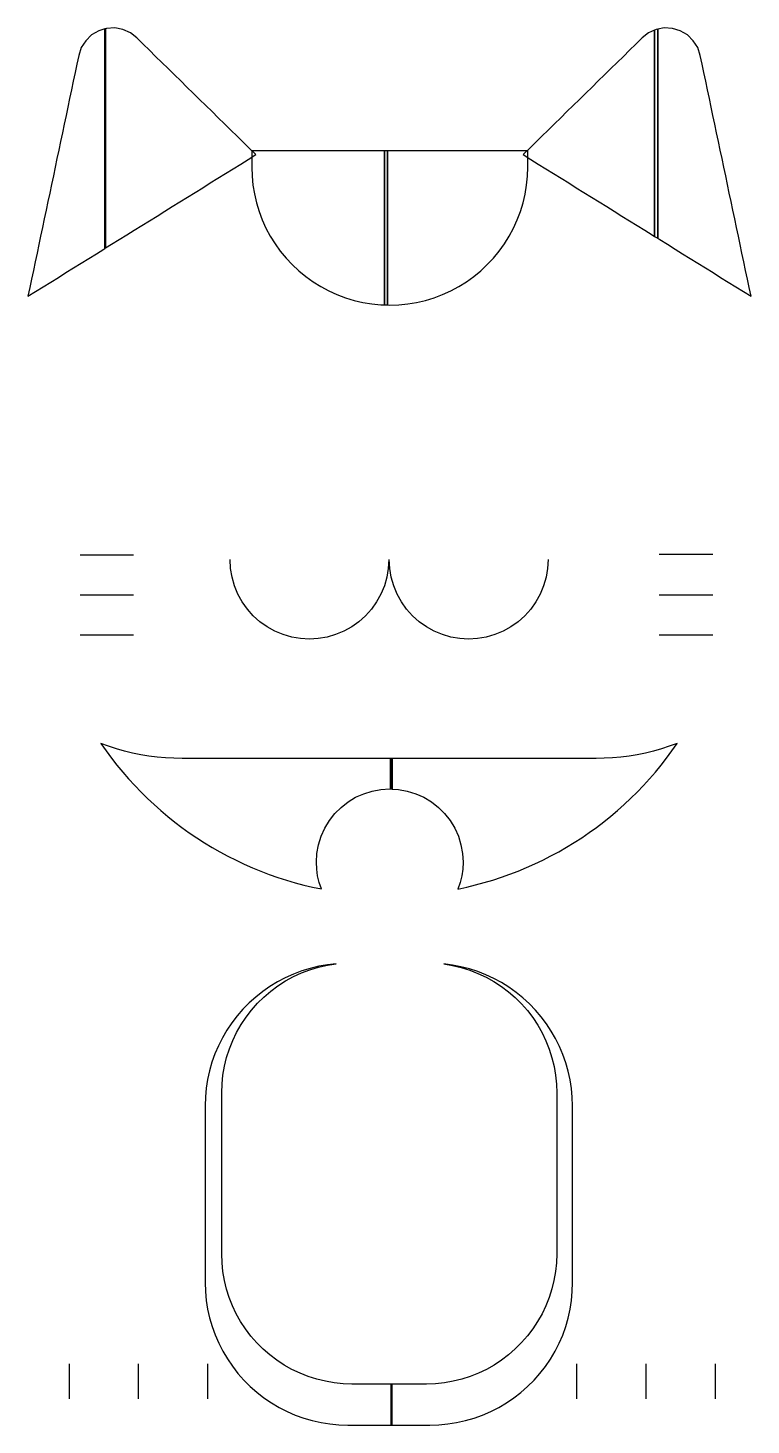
# Model space of a CAD drawing. Extents: x 6 to 70, y 0 to 122.
import ezdxf

# ---------------------------------------------------------------- set-up
doc = ezdxf.new("R2010")
doc.units = 0
doc.layers.get('0').update_dxf_attribs({"linetype": 'CONTINUOUS'})

msp = doc.modelspace()

# ---------------------------------------------------------------- linework, layer by layer
at = {"color": 7}
for points in [[(13.080339, 103.099654), (13.59607, 103.420048), (14.261662, 103.83346), (14.926738, 104.246871), (15.591814, 104.660283), (16.256889, 105.073694), (16.922482, 105.487106), (17.587558, 105.900517), (18.252633, 106.313929), (18.918226, 106.72734), (19.583302, 107.140751), (20.248894, 107.55468), (20.91397, 107.968091), (21.579562, 108.381503), (22.244638, 108.794914), (22.910231, 109.208326), (23.575306, 109.621737), (24.240899, 110.035149), (24.906491, 110.449077), (25.572084, 110.862488), (26.237159, 111.2759), (25.688872, 111.813852), (25.140069, 112.35232), (24.591265, 112.890272), (24.042461, 113.428223), (23.493657, 113.966175), (22.94537, 114.504644), (22.396567, 115.042595), (21.84828, 115.580547), (21.299476, 116.118499), (20.750672, 116.65645), (20.202385, 117.194402), (19.653582, 117.732353), (19.104778, 118.270305), (18.555974, 118.808257), (18.007687, 119.346209), (17.458883, 119.88416), (16.91008, 120.422629), (16.361276, 120.96058), (15.812989, 121.498532), (15.247649, 121.94605), (14.591358, 122.244223), (13.882357, 122.373414), (13.163021, 122.330523), (13.080339, 122.305202)], [(61.422611, 103.948698), (61.608129, 103.83346), (62.273204, 103.420048), (62.938798, 103.006637), (63.604389, 102.592709), (64.269464, 102.179297), (64.934542, 101.765886), (65.600133, 101.352474), (66.265724, 100.939063), (66.930802, 100.52565), (67.595877, 100.112239), (68.261468, 99.698827), (68.926546, 99.285416), (69.592137, 98.871488), (69.433491, 99.624932), (69.274844, 100.378373), (69.116197, 101.131816), (68.957034, 101.885258), (68.798387, 102.638184), (68.63974, 103.391626), (68.481094, 104.145069), (68.322447, 104.897994), (68.1638, 105.651437), (68.004637, 106.404362), (67.84599, 107.157805), (67.687344, 107.91073), (67.528697, 108.664173), (67.37005, 109.417615), (67.210887, 110.171058), (67.05224, 110.9245), (66.893594, 111.677426), (66.734947, 112.430351), (66.5763, 113.183794), (66.417653, 113.937236), (66.259006, 114.690162), (66.099844, 115.443604), (65.941197, 116.19653), (65.78255, 116.949972), (65.623903, 117.703415), (65.465256, 118.456857), (65.306609, 119.209783), (65.147447, 119.963225), (64.921104, 120.647421), (64.538183, 121.258237), (64.018835, 121.757948), (63.396133, 122.121233), (62.706253, 122.330523), (61.986917, 122.373414), (61.422611, 122.270578)], [(13.012643, 122.285048), (12.473141, 122.121233), (11.85044, 121.757948), (11.331609, 121.258237), (10.948169, 120.647421), (10.721827, 119.963225), (10.56318, 119.209783), (10.404533, 118.456857), (10.24537, 117.703415), (10.086723, 116.949972), (9.928077, 116.19653), (9.76943, 115.443604), (9.610783, 114.690162), (9.452137, 113.937236), (9.292973, 113.183794), (9.134327, 112.430351), (8.97568, 111.677426), (8.817033, 110.9245), (8.658386, 110.171058), (8.49974, 109.417615), (8.340577, 108.664173), (8.18193, 107.91073), (8.023283, 107.157805), (7.864636, 106.404362), (7.70599, 105.651437), (7.547343, 104.897994), (7.38818, 104.145069), (7.229533, 103.391626), (7.070886, 102.638184), (6.91224, 101.885258), (6.753593, 101.131816), (6.59443, 100.378373), (6.435783, 99.624932), (6.277136, 98.871488), (6.942729, 99.285416), (7.607805, 99.698827), (8.273397, 100.112239), (8.938473, 100.52565), (9.604065, 100.939063), (10.269141, 101.352474), (10.934734, 101.765886), (11.599809, 102.179297), (12.264885, 102.592709), (12.930477, 103.006637), (13.012643, 103.057797), (13.012643, 122.285048), (13.012643, 103.057797), (13.080339, 103.099654), (13.080339, 122.305201)], [(61.15286, 122.187379), (60.622143, 121.94605), (60.056802, 121.498532), (59.507998, 120.96058), (58.959194, 120.422629), (58.41039, 119.88416), (57.861586, 119.346209), (57.313301, 118.808257), (56.764497, 118.270305), (56.215692, 117.732353), (55.667404, 117.194402), (55.118603, 116.65645), (54.569799, 116.118499), (54.021511, 115.580547), (53.472707, 115.042595), (52.924421, 114.504644), (52.375617, 113.966175), (51.826813, 113.428223), (51.278009, 112.890272), (50.729205, 112.35232), (50.180401, 111.813852), (49.632115, 111.2759), (50.297707, 110.862488), (50.9633, 110.449077), (51.628376, 110.035149), (52.293967, 109.621737), (52.959045, 109.208326), (53.624636, 108.794914), (54.289711, 108.381503), (54.955305, 107.968091), (55.620896, 107.55468), (56.285974, 107.140751), (56.951565, 106.72734), (57.61664, 106.313929), (58.282234, 105.900517), (58.947309, 105.487106), (59.612384, 105.073694), (60.27746, 104.660283), (60.942535, 104.246871), (61.15286, 104.11613), (61.15286, 122.187379), (61.15286, 104.11613), (61.422611, 103.948698), (61.422611, 122.270578), (61.278434, 122.244223)], [(37.487118, 111.599394), (36.785869, 111.599394), (36.006589, 111.599394), (35.226791, 111.599394), (34.447511, 111.599394), (33.668231, 111.599394), (32.888951, 111.599394), (32.109671, 111.599394), (31.329872, 111.599394), (30.550592, 111.599394), (29.771309, 111.599394), (28.991514, 111.599394), (28.211715, 111.599394), (27.432435, 111.599394), (26.653155, 111.599394), (25.873874, 111.599394), (25.873874, 110.892461), (25.873874, 110.18501), (25.899195, 109.395394), (25.975676, 108.608362), (26.103833, 107.828565), (26.283151, 107.058069), (26.512594, 106.301526), (26.791648, 105.562036), (27.118757, 104.842184), (27.491862, 104.145585), (27.910441, 103.474825), (28.371396, 102.832487), (28.873691, 102.221672), (29.413708, 101.644963), (29.990934, 101.104427), (30.601751, 100.602132), (31.243572, 100.141179), (31.914849, 99.7226), (32.611447, 99.348979), (33.331299, 99.021867), (34.071307, 98.742814), (34.827332, 98.51337), (35.597312, 98.33457), (36.377624, 98.206413), (37.164656, 98.129414), (37.487117, 98.119069), (37.487118, 111.599394), (37.487118, 98.11908), (37.756869, 98.110295), (37.756869, 111.599394), (37.565668, 111.599394)], [(37.756869, 98.110295), (37.95479, 98.104104), (38.744923, 98.129425), (39.53144, 98.206424), (40.311754, 98.334064), (41.081732, 98.51338), (41.838276, 98.742824), (42.578281, 99.021878), (43.297617, 99.34899), (43.994733, 99.722092), (44.665492, 100.140674), (45.307831, 100.601626), (45.918646, 101.103921), (46.495355, 101.644457), (47.035891, 102.221165), (47.537668, 102.831981), (47.999139, 103.473802), (48.417202, 104.145079), (48.790822, 104.841678), (49.117935, 105.56153), (49.396988, 106.301537), (49.626429, 107.057563), (49.805748, 107.827542), (49.933904, 108.607856), (50.010385, 109.394888), (50.036235, 110.185021), (50.036235, 110.892471), (50.036235, 111.599405), (49.256439, 111.599405), (48.477156, 111.599405), (47.697876, 111.599405), (46.918078, 111.599405), (46.138798, 111.599405), (45.359518, 111.599405), (44.580238, 111.599405), (43.800958, 111.599405), (43.021675, 111.599405), (42.241879, 111.599405), (41.462597, 111.599405), (40.682801, 111.599405), (39.903521, 111.599405), (39.124238, 111.599405), (38.344958, 111.599405), (37.756879, 111.599405)], [(12.658659, 59.703851), (13.112895, 59.056347), (13.584184, 58.420209), (14.071493, 57.796991), (14.574822, 57.186692), (15.093653, 56.589313), (15.627471, 56.006402), (16.176791, 55.436412), (16.740581, 54.881407), (17.318323, 54.341389), (17.910019, 53.815839), (18.515667, 53.30631), (19.133717, 52.812283), (19.764686, 52.334792), (20.407541, 51.873321), (21.061764, 51.428903), (21.727874, 51.002056), (22.404835, 50.591746), (23.091615, 50.199522), (23.78873, 49.825386), (24.49463, 49.469333), (25.210349, 49.131886), (25.934335, 48.812526), (26.666075, 48.512803), (27.405564, 48.231684), (28.152287, 47.969683), (28.905214, 47.727322), (29.663823, 47.504595), (30.428635, 47.301507), (31.198096, 47.118055), (31.972209, 46.954759), (31.780489, 47.52165), (31.641998, 48.104043), (31.558282, 48.696771), (31.530376, 49.294668), (31.576369, 50.069297), (31.715378, 50.832559), (31.946372, 51.573599), (32.265217, 52.28105), (32.667259, 52.944574), (33.146298, 53.555389), (33.694586, 54.103677), (34.3054, 54.582718), (34.968928, 54.984761), (35.676376, 55.303086), (36.4169, 55.534081), (37.180162, 55.67309), (37.95479, 55.719083), (38.020936, 55.714955), (38.020936, 58.385593), (37.89433, 58.385593), (37.10678, 58.385593), (36.318715, 58.385593), (35.530649, 58.385593), (34.742584, 58.385593), (33.954518, 58.385593), (33.166454, 58.385593), (32.378903, 58.385593), (31.590839, 58.385593), (30.802772, 58.385593), (30.015224, 58.385593), (29.227157, 58.385593), (28.438577, 58.385593), (27.651026, 58.385593), (26.862962, 58.385593), (26.075412, 58.385593), (25.287346, 58.385593), (24.499798, 58.385593), (23.711732, 58.385593), (22.923666, 58.385593), (22.136117, 58.385593), (21.348052, 58.385593), (20.559986, 58.385593), (19.772437, 58.385593), (19.044833, 58.398505), (18.318262, 58.438296), (17.593759, 58.503926), (16.871839, 58.596427), (16.15457, 58.715283), (15.441435, 58.86101), (14.734502, 59.032574), (14.034286, 59.230495), (13.341822, 59.454772)], [(38.164081, 58.385585), (38.164081, 55.706679), (38.729422, 55.67309), (39.492681, 55.534081), (40.233721, 55.303086), (40.941172, 54.984242), (41.604696, 54.5822), (42.215513, 54.103161), (42.763799, 53.554873), (43.24284, 52.944059), (43.644883, 52.280531), (43.963211, 51.573083), (44.194203, 50.832559), (44.333212, 50.069297), (44.379205, 49.294668), (44.349749, 48.696255), (44.264484, 48.103009), (44.12444, 47.520616), (43.930654, 46.953209), (44.700115, 47.11909), (45.465444, 47.305126), (46.225605, 47.510797), (46.98008, 47.736106), (47.728354, 47.980536), (48.470428, 48.244085), (49.205268, 48.526755), (49.932873, 48.828031), (50.65169, 49.148423), (51.362758, 49.486904), (52.064525, 49.843988), (52.756988, 50.218641), (53.439634, 50.611383), (54.111945, 51.021694), (54.773404, 51.448541), (55.423493, 51.892959), (56.062213, 52.353395), (56.688532, 52.83037), (57.302447, 53.323363), (57.903446, 53.831857), (58.491006, 54.355857), (59.065131, 54.894842), (59.624788, 55.448298), (60.170491, 56.01622), (60.701208, 56.598097), (61.216421, 57.192894), (61.716131, 57.801126), (62.20034, 58.421759), (62.668012, 59.054796), (63.119664, 59.700234), (62.437018, 59.451671), (61.746103, 59.228429), (61.046923, 59.031026), (60.340504, 58.859459), (59.628405, 58.714248), (58.911651, 58.595908), (58.191283, 58.503407), (57.467812, 58.43778), (56.742793, 58.398505), (56.01622, 58.385593), (55.228156, 58.385593), (54.440089, 58.385593), (53.652541, 58.385593), (52.864475, 58.385593), (52.07641, 58.385593), (51.288862, 58.385593), (50.500795, 58.385593), (49.712729, 58.385593), (48.92518, 58.385593), (48.137632, 58.385593), (47.349565, 58.385593), (46.561501, 58.385593), (45.773953, 58.385593), (44.985886, 58.385593), (44.197822, 58.385593), (43.409755, 58.385593), (42.621689, 58.385593), (41.833624, 58.385593), (41.046076, 58.385593), (40.258009, 58.385593), (39.469943, 58.385593), (38.682395, 58.385593)], [(38.020936, 58.385585), (38.020936, 55.714947), (38.164081, 55.706692), (38.164081, 58.385599)], [(33.271356, 40.40167), (32.501376, 40.315887), (31.738116, 40.182045), (30.984673, 40.001178), (30.244149, 39.773801), (29.51913, 39.500433), (28.812713, 39.182105), (28.126966, 38.820888), (27.464992, 38.417295), (26.82937, 37.973912), (26.22269, 37.492285), (25.646498, 36.973972), (25.103378, 36.421551), (24.595399, 35.836057), (24.124627, 35.221107), (23.692095, 34.577736), (23.300904, 33.909044), (22.952088, 33.217095), (22.647197, 32.504477), (22.387265, 31.77429), (22.173325, 31.029631), (22.006926, 30.272573), (21.88807, 29.506726), (21.816757, 28.735198), (21.792987, 27.960567), (21.792987, 27.186973), (21.792987, 26.412858), (21.792987, 25.639264), (21.792987, 24.865151), (21.792987, 24.091554), (21.792987, 23.317958), (21.792987, 22.544361), (21.792987, 21.770764), (21.792987, 20.99717), (21.792987, 20.223055), (21.792987, 19.449461), (21.792987, 18.675345), (21.792987, 17.901751), (21.792987, 17.127639), (21.792987, 16.354042), (21.792987, 15.580445), (21.792987, 14.806849), (21.792987, 14.033252), (21.792987, 13.258623), (21.792987, 12.485027), (21.817276, 11.701095), (21.890656, 10.920265), (22.012613, 10.145634), (22.183662, 9.379789), (22.40277, 8.626864), (22.668903, 7.888925), (22.981029, 7.16959), (23.337596, 6.470923), (23.738089, 5.796545), (24.179406, 5.148006), (24.660513, 4.528923), (25.179345, 3.940329), (25.733833, 3.385841), (26.321911, 2.866491), (26.940995, 2.385383), (27.589017, 1.94355), (28.263911, 1.543574), (28.962059, 1.186492), (29.681911, 0.874366), (30.419334, 0.608232), (31.172778, 0.389641), (31.938622, 0.219107), (32.713251, 0.097152), (33.4946, 0.024289), (34.278015, 0), (34.997351, 0), (35.716687, 0), (36.436023, 0), (37.155359, 0), (37.874695, 0), (38.09277, 0), (38.09277, 3.596164), (37.550683, 3.596164), (36.823079, 3.596164), (36.095991, 3.596164), (35.368903, 3.596164), (34.641817, 3.596164), (33.864085, 3.622014), (33.089972, 3.700563), (32.322061, 3.831304), (31.565517, 4.014756), (30.823446, 4.249367), (30.098942, 4.534104), (29.396143, 4.86845), (28.717629, 5.249823), (28.067024, 5.677186), (27.447423, 6.147443), (26.860895, 6.659039), (26.310542, 7.209393), (25.798428, 7.795919), (25.328173, 8.41552), (24.901325, 9.066126), (24.519436, 9.744639), (24.18509, 10.447954), (23.899836, 11.172458), (23.665225, 11.914532), (23.48229, 12.671074), (23.351549, 13.438471), (23.273001, 14.212584), (23.247162, 14.990313), (23.247162, 15.773729), (23.247162, 16.557142), (23.247162, 17.340557), (23.247162, 18.123456), (23.247162, 18.906869), (23.247162, 19.690803), (23.247162, 20.474216), (23.247162, 21.257631), (23.247162, 22.041047), (23.247162, 22.824459), (23.247162, 23.607875), (23.247162, 24.39129), (23.247162, 25.174187), (23.247162, 25.957603), (23.247162, 26.741534), (23.247162, 27.524949), (23.247162, 28.308365), (23.247162, 29.091777), (23.273517, 29.878294), (23.354132, 30.661193), (23.487457, 31.436338), (23.675043, 32.200632), (23.914821, 32.950458), (24.206276, 33.681163), (24.547858, 34.390681), (24.937498, 35.073843), (25.373647, 35.728583), (25.854238, 36.351802), (26.376687, 36.940912), (26.937893, 37.492299), (27.53579, 38.003897), (28.167793, 38.472601), (28.830801, 38.896866), (29.520681, 39.274619), (30.235882, 39.603282), (30.972273, 39.881301), (31.726232, 40.10816), (32.493627, 40.281277)], [(38.140308, 3.596164), (38.140308, 0), (38.594029, 0), (39.312846, 0), (40.031666, 0), (40.751002, 0), (41.470338, 0), (42.255304, 0.024289), (43.036651, 0.096634), (43.812832, 0.218075), (44.579709, 0.387572), (45.333668, 0.605131), (46.07316, 0.869715), (46.794046, 1.18029), (47.494261, 1.535824), (48.170705, 1.934766), (48.820794, 2.375048), (49.441946, 2.855124), (50.031573, 3.373954), (50.587613, 3.927925), (51.107993, 4.516004), (51.590135, 5.135605), (52.032484, 5.78466), (52.43246, 6.460072), (52.78851, 7.159771), (53.099604, 7.880657), (53.364188, 8.620147), (53.580194, 9.375138), (53.748143, 10.141501), (53.866481, 10.91768), (53.935727, 11.700061), (53.95536, 12.485027), (53.95536, 13.258623), (53.95536, 14.032736), (53.95536, 14.806333), (53.95536, 15.580445), (53.95536, 16.354042), (53.95536, 17.127639), (53.95536, 17.901233), (53.95536, 18.67483), (53.95536, 19.448426), (53.95536, 20.222539), (53.95536, 20.996136), (53.95536, 21.770248), (53.95536, 22.543845), (53.95536, 23.317958), (53.95536, 24.091554), (53.95536, 24.865151), (53.95536, 25.638745), (53.95536, 26.412342), (53.95536, 27.186973), (53.95536, 27.960567), (53.932103, 28.726414), (53.86234, 29.49019), (53.74555, 30.247769), (53.582252, 30.996558), (53.372964, 31.733981), (53.118715, 32.456936), (52.820027, 33.162834), (52.478445, 33.849097), (52.095521, 34.512625), (51.672294, 35.152379), (51.211339, 35.764228), (50.713695, 36.347137), (50.180911, 36.899042), (49.616087, 37.417355), (49.020774, 37.900014), (48.39704, 38.345463), (47.746951, 38.751641), (47.073089, 39.11751), (46.378042, 39.441005), (45.664389, 39.721091), (44.935234, 39.956218), (44.192644, 40.145871), (43.439719, 40.289532), (42.679042, 40.386166), (43.449538, 40.259044), (44.209699, 40.079209), (44.95539, 39.847183), (45.683511, 39.564513), (46.390443, 39.232233), (47.073089, 38.851895), (47.72783, 38.426079), (48.351564, 37.956341), (48.942228, 37.444745), (49.496199, 36.893875), (50.011411, 36.30683), (50.485286, 35.686195), (50.915233, 35.034555), (51.299705, 34.354494), (51.636636, 33.649628), (51.923957, 32.923055), (52.160117, 32.178399), (52.344603, 31.419272), (52.476894, 30.649292), (52.555444, 29.872597), (52.581796, 29.091764), (52.581796, 28.308351), (52.581796, 27.524936), (52.581796, 26.741521), (52.581796, 25.958624), (52.581796, 25.175208), (52.581796, 24.391277), (52.581796, 23.607862), (52.581796, 22.824446), (52.581796, 22.041033), (52.581796, 21.257618), (52.581796, 20.474203), (52.581796, 19.69079), (52.581796, 18.90789), (52.581796, 18.124475), (52.581796, 17.340544), (52.581796, 16.557128), (52.581796, 15.773716), (52.581796, 14.9903), (52.551306, 14.213602), (52.468623, 13.440524), (52.334265, 12.675196), (52.148229, 11.920202), (51.911551, 11.179681), (51.624748, 10.457244), (51.289368, 9.755476), (50.907479, 9.078516), (50.481147, 8.428427), (50.011409, 7.809341), (49.500845, 7.222816), (48.952559, 6.672461), (48.367582, 6.159831), (47.749015, 5.688542), (47.099958, 5.260144), (46.423513, 4.876705), (45.722264, 4.540808), (44.999311, 4.254003), (44.258787, 4.017844), (43.503796, 3.833358), (42.737433, 3.701582), (41.964355, 3.622519), (41.187142, 3.596167), (40.460053, 3.596167), (39.732449, 3.596167), (39.005363, 3.596167), (38.277759, 3.596167)], [(38.092768, 3.596164), (38.092768, 0), (38.140308, 0), (38.140308, 3.596164)]]:
    msp.add_lwpolyline(points, close=True, dxfattribs=at)
for points in [[(15.530002, 76.204328), (10.842991, 76.204328)], [(66.238606, 76.244729), (61.551596, 76.244729)], [(37.874111, 75.800271), (37.831029, 75.021988), (37.701338, 74.25327), (37.485962, 73.504272), (37.18747, 72.784314), (36.809798, 72.102303), (36.358395, 71.467165), (35.838983, 70.886267), (35.257884, 70.366581), (34.622699, 69.915082), (33.940675, 69.537358), (33.220606, 69.238784), (32.471602, 69.023384), (31.702911, 68.893672), (30.924406, 68.850566), (30.146124, 68.893648), (29.377406, 69.023339), (28.628407, 69.238715), (27.90845, 69.537207), (27.226438, 69.914879), (26.591301, 70.366282), (26.010404, 70.885693), (25.490715, 71.466792), (25.039218, 72.101978), (24.661493, 72.784002), (24.36292, 73.504071), (24.147518, 74.253075), (24.017808, 75.021766), (23.974701, 75.800271)], [(51.813928, 75.800271), (51.770846, 75.021988), (51.641155, 74.25327), (51.425779, 73.504272), (51.127286, 72.784314), (50.749615, 72.102303), (50.298212, 71.467165), (49.7788, 70.886267), (49.197701, 70.366581), (48.562516, 69.915082), (47.880492, 69.537358), (47.16042, 69.238784), (46.411419, 69.023384), (45.642728, 68.893672), (44.864223, 68.850566), (44.08594, 68.893648), (43.317223, 69.023339), (42.568224, 69.238715), (41.848267, 69.537207), (41.166255, 69.914879), (40.531118, 70.366282), (39.95022, 70.885693), (39.43053, 71.466792), (38.979032, 72.101978), (38.601308, 72.784002), (38.302736, 73.504071), (38.087333, 74.253075), (37.957621, 75.021766), (37.914515, 75.800271)], [(15.530002, 72.689062), (10.842991, 72.689062)], [(66.238606, 72.689062), (61.551596, 72.689062)], [(15.530002, 69.173808), (10.842991, 69.173808)], [(66.238606, 69.173808), (61.551596, 69.173808)], [(9.873263, 5.373893), (9.873263, 2.303101)], [(15.934055, 5.373893), (15.934055, 2.303101)], [(21.994844, 5.373893), (21.994844, 2.303101)], [(54.319054, 5.373893), (54.319054, 2.303101)], [(60.379843, 5.373893), (60.379843, 2.303101)], [(66.440633, 5.373893), (66.440633, 2.303101)]]:
    msp.add_lwpolyline(points, dxfattribs=at)

doc.saveas('drawing.dxf')
